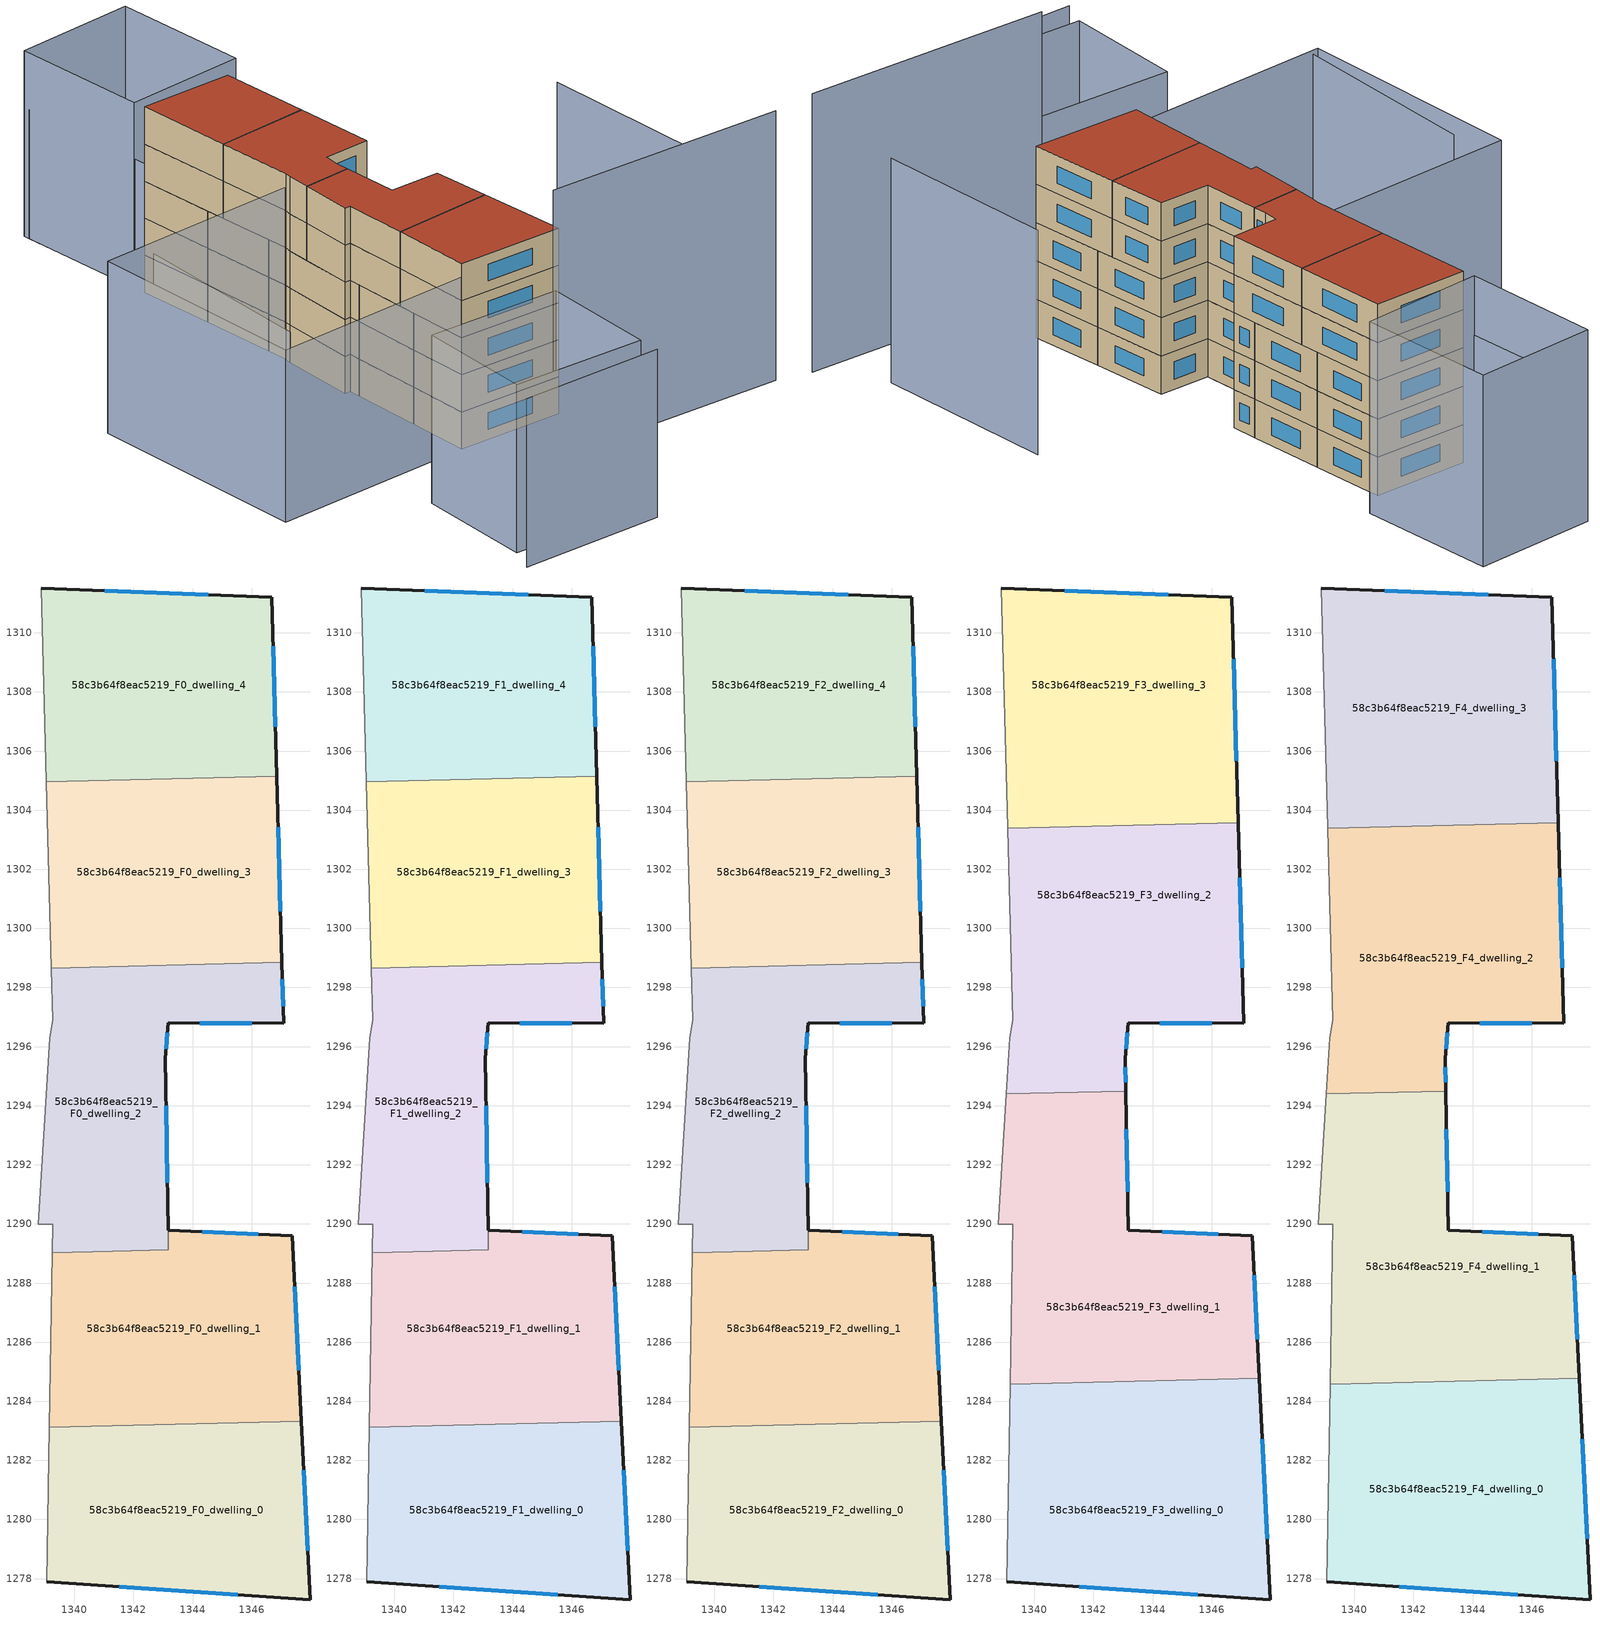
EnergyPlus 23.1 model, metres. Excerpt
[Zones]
58c3b64f8eac5219_F0_dwelling_0
 floor ground (EU_floor_Construction): 1347.68,1283.33 1347.97,1277.28 1339.07,1277.89 1339.16,1283.12 z0
 wall outside (EU_wall_Construction): 1339.07,1277.89 1347.97,1277.28 1347.68,1283.33 z0:3
 wall adiabatic (EU_wall_Construction): 1339.16,1283.12 1339.07,1277.89 z0:3
 wall to 58c3b64f8eac5219_F0_dwelling_1 (EU_wall_Construction): 1347.68,1283.33 1339.16,1283.12 z0:3
 window (EU_Window_Construction): 1347.89,1278.95 1347.76,1281.67 / 1341.52,1277.72 1345.52,1277.45 z0.83:2.17
58c3b64f8eac5219_F0_dwelling_1
 floor ground (EU_floor_Construction): 1347.38,1289.59 1347.68,1283.33 1339.16,1283.12 1339.26,1289.03 1343.19,1289.12 1343.18,1289.79 z0
 wall outside (EU_wall_Construction): 1347.68,1283.33 1347.38,1289.59 1343.18,1289.79 z0:3
 wall adiabatic (EU_wall_Construction): 1339.26,1289.03 1339.16,1283.12 z0:3
 wall to 58c3b64f8eac5219_F0_dwelling_2 (EU_wall_Construction): 1343.18,1289.79 1343.19,1289.12 1341.3,1289.08 1339.26,1289.03 z0:3
 window (EU_Window_Construction): 1346.22,1289.65 1344.33,1289.74 / 1347.6,1285.05 1347.46,1287.87 z0.83:2.17
58c3b64f8eac5219_F0_dwelling_2
 floor ground (EU_floor_Construction): 1347.02,1298.85 1347.08,1296.8 1343.18,1296.8 1343.08,1295.6 1343.19,1289.12 1339.26,1289.03 1339.27,1289.99 1338.77,1289.99 1339.17,1296.3 1339.27,1296.9 1339.23,1298.66 z0
 wall outside (EU_wall_Construction): 1343.18,1289.79 1343.08,1295.6 1343.18,1296.8 1347.08,1296.8 1347.02,1298.85 z0:3
 wall adiabatic (EU_wall_Construction): 1339.23,1298.66 1339.27,1296.9 1339.17,1296.3 1338.77,1289.99 1339.27,1289.99 1339.26,1289.03 z0:3
 wall to 58c3b64f8eac5219_F0_dwelling_3 (EU_wall_Construction): 1347.02,1298.85 1339.23,1298.66 z0:3
 window (EU_Window_Construction): 1347.06,1297.36 1347.04,1298.28 / 1344.25,1296.8 1346.01,1296.8 / 1343.1,1295.93 1343.15,1296.47 / 1343.15,1291.39 1343.1,1294 z0.83:2.17
58c3b64f8eac5219_F0_dwelling_3
 floor ground (EU_floor_Construction): 1346.85,1305.15 1347.02,1298.85 1339.23,1298.66 1339.06,1304.96 z0
 wall outside (EU_wall_Construction): 1347.02,1298.85 1346.85,1305.15 z0:3
 wall adiabatic (EU_wall_Construction): 1339.06,1304.96 1339.23,1298.66 z0:3
 wall to 58c3b64f8eac5219_F0_dwelling_4 (EU_wall_Construction): 1346.85,1305.15 1339.06,1304.96 z0:3
 window (EU_Window_Construction): 1346.98,1300.58 1346.9,1303.41 z0.83:2.17
58c3b64f8eac5219_F0_dwelling_4
 floor ground (EU_floor_Construction): 1346.68,1311.21 1346.85,1305.15 1339.06,1304.96 1338.88,1311.51 z0
 wall outside (EU_wall_Construction): 1346.85,1305.15 1346.68,1311.21 1338.88,1311.51 z0:3
 wall adiabatic (EU_wall_Construction): 1338.88,1311.51 1339.06,1304.96 z0:3
 window (EU_Window_Construction): 1344.54,1311.29 1341.03,1311.43 / 1346.8,1306.82 1346.73,1309.54 z0.83:2.17
58c3b64f8eac5219_F1_dwelling_0
 floor to 58c3b64f8eac5219_F0_dwelling_0 (EU_floor_Construction): 1347.68,1283.33 1347.97,1277.28 1339.07,1277.89 1339.16,1283.12 z3
 wall outside (EU_wall_Construction): 1339.07,1277.89 1347.97,1277.28 1347.68,1283.33 z3:6
 wall adiabatic (EU_wall_Construction): 1339.16,1283.12 1339.07,1277.89 z3:6
 wall to 58c3b64f8eac5219_F1_dwelling_1 (EU_wall_Construction): 1347.68,1283.33 1339.16,1283.12 z3:6
 window (EU_Window_Construction): 1347.89,1278.95 1347.76,1281.67 / 1341.52,1277.72 1345.52,1277.45 z3.83:5.17
58c3b64f8eac5219_F1_dwelling_1
 floor to 58c3b64f8eac5219_F0_dwelling_1 (EU_floor_Construction): 1347.38,1289.59 1347.68,1283.33 1339.16,1283.12 1339.26,1289.03 1343.19,1289.12 1343.18,1289.79 z3
 wall outside (EU_wall_Construction): 1347.68,1283.33 1347.38,1289.59 1343.18,1289.79 z3:6
 wall adiabatic (EU_wall_Construction): 1339.26,1289.03 1339.16,1283.12 z3:6
 wall to 58c3b64f8eac5219_F1_dwelling_2 (EU_wall_Construction): 1343.18,1289.79 1343.19,1289.12 1341.3,1289.08 1339.26,1289.03 z3:6
 window (EU_Window_Construction): 1346.22,1289.65 1344.33,1289.74 / 1347.6,1285.05 1347.46,1287.87 z3.83:5.17
58c3b64f8eac5219_F1_dwelling_2
 floor to 58c3b64f8eac5219_F0_dwelling_2 (EU_floor_Construction): 1347.02,1298.85 1347.08,1296.8 1343.18,1296.8 1343.08,1295.6 1343.19,1289.12 1339.26,1289.03 1339.27,1289.99 1338.77,1289.99 1339.17,1296.3 1339.27,1296.9 1339.23,1298.66 z3
 wall outside (EU_wall_Construction): 1343.18,1289.79 1343.08,1295.6 1343.18,1296.8 1347.08,1296.8 1347.02,1298.85 z3:6
 wall adiabatic (EU_wall_Construction): 1339.23,1298.66 1339.27,1296.9 1339.17,1296.3 1338.77,1289.99 1339.27,1289.99 1339.26,1289.03 z3:6
 wall to 58c3b64f8eac5219_F1_dwelling_3 (EU_wall_Construction): 1347.02,1298.85 1339.23,1298.66 z3:6
 window (EU_Window_Construction): 1347.06,1297.36 1347.04,1298.28 / 1344.25,1296.8 1346.01,1296.8 / 1343.1,1295.93 1343.15,1296.47 / 1343.15,1291.39 1343.1,1294 z3.83:5.17
58c3b64f8eac5219_F1_dwelling_3
 floor to 58c3b64f8eac5219_F0_dwelling_3 (EU_floor_Construction): 1346.85,1305.15 1347.02,1298.85 1339.23,1298.66 1339.06,1304.96 z3
 wall outside (EU_wall_Construction): 1347.02,1298.85 1346.85,1305.15 z3:6
 wall adiabatic (EU_wall_Construction): 1339.06,1304.96 1339.23,1298.66 z3:6
 wall to 58c3b64f8eac5219_F1_dwelling_4 (EU_wall_Construction): 1346.85,1305.15 1339.06,1304.96 z3:6
 window (EU_Window_Construction): 1346.98,1300.58 1346.9,1303.41 z3.83:5.17
58c3b64f8eac5219_F1_dwelling_4
 floor to 58c3b64f8eac5219_F0_dwelling_4 (EU_floor_Construction): 1346.68,1311.21 1346.85,1305.15 1339.06,1304.96 1338.88,1311.51 z3
 wall outside (EU_wall_Construction): 1346.85,1305.15 1346.68,1311.21 1338.88,1311.51 z3:6
 wall adiabatic (EU_wall_Construction): 1338.88,1311.51 1339.06,1304.96 z3:6
 window (EU_Window_Construction): 1344.54,1311.29 1341.03,1311.43 / 1346.8,1306.82 1346.73,1309.54 z3.83:5.17
58c3b64f8eac5219_F2_dwelling_0
 floor to 58c3b64f8eac5219_F1_dwelling_0 (EU_floor_Construction): 1347.68,1283.33 1347.97,1277.28 1339.07,1277.89 1339.16,1283.12 z6
 wall outside (EU_wall_Construction): 1339.07,1277.89 1347.97,1277.28 1347.68,1283.33 z6:9
 wall adiabatic (EU_wall_Construction): 1339.16,1283.12 1339.07,1277.89 z6:9
 wall to 58c3b64f8eac5219_F2_dwelling_1 (EU_wall_Construction): 1347.68,1283.33 1339.16,1283.12 z6:9
 window (EU_Window_Construction): 1347.89,1278.95 1347.76,1281.67 / 1341.52,1277.72 1345.52,1277.45 z6.83:8.17
58c3b64f8eac5219_F2_dwelling_1
 floor to 58c3b64f8eac5219_F1_dwelling_1 (EU_floor_Construction): 1347.38,1289.59 1347.68,1283.33 1339.16,1283.12 1339.26,1289.03 1343.19,1289.12 1343.18,1289.79 z6
 wall outside (EU_wall_Construction): 1347.68,1283.33 1347.38,1289.59 1343.18,1289.79 z6:9
 wall adiabatic (EU_wall_Construction): 1339.26,1289.03 1339.16,1283.12 z6:9
 wall to 58c3b64f8eac5219_F2_dwelling_2 (EU_wall_Construction): 1343.18,1289.79 1343.19,1289.12 1341.3,1289.08 1339.26,1289.03 z6:9
 window (EU_Window_Construction): 1346.22,1289.65 1344.33,1289.74 / 1347.6,1285.05 1347.46,1287.87 z6.83:8.17
58c3b64f8eac5219_F2_dwelling_2
 floor to 58c3b64f8eac5219_F1_dwelling_2 (EU_floor_Construction): 1347.02,1298.85 1347.08,1296.8 1343.18,1296.8 1343.08,1295.6 1343.19,1289.12 1339.26,1289.03 1339.27,1289.99 1338.77,1289.99 1339.17,1296.3 1339.27,1296.9 1339.23,1298.66 z6
 wall outside (EU_wall_Construction): 1343.18,1289.79 1343.08,1295.6 1343.18,1296.8 1347.08,1296.8 1347.02,1298.85 z6:9
 wall adiabatic (EU_wall_Construction): 1339.23,1298.66 1339.27,1296.9 1339.17,1296.3 1338.77,1289.99 1339.27,1289.99 1339.26,1289.03 z6:9
 wall to 58c3b64f8eac5219_F2_dwelling_3 (EU_wall_Construction): 1347.02,1298.85 1339.23,1298.66 z6:9
 window (EU_Window_Construction): 1347.06,1297.36 1347.04,1298.28 / 1344.25,1296.8 1346.01,1296.8 / 1343.1,1295.93 1343.15,1296.47 / 1343.15,1291.39 1343.1,1294 z6.83:8.17
58c3b64f8eac5219_F2_dwelling_3
 floor to 58c3b64f8eac5219_F1_dwelling_3 (EU_floor_Construction): 1346.85,1305.15 1347.02,1298.85 1339.23,1298.66 1339.06,1304.96 z6
 wall outside (EU_wall_Construction): 1347.02,1298.85 1346.85,1305.15 z6:9
 wall adiabatic (EU_wall_Construction): 1339.06,1304.96 1339.23,1298.66 z6:9
 wall to 58c3b64f8eac5219_F2_dwelling_4 (EU_wall_Construction): 1346.85,1305.15 1339.06,1304.96 z6:9
 window (EU_Window_Construction): 1346.98,1300.58 1346.9,1303.41 z6.83:8.17
58c3b64f8eac5219_F2_dwelling_4
 floor to 58c3b64f8eac5219_F1_dwelling_4 (EU_floor_Construction): 1346.68,1311.21 1346.85,1305.15 1339.06,1304.96 1338.88,1311.51 z6
 wall outside (EU_wall_Construction): 1346.85,1305.15 1346.68,1311.21 1338.88,1311.51 z6:9
 wall adiabatic (EU_wall_Construction): 1338.88,1311.51 1339.06,1304.96 z6:9
 window (EU_Window_Construction): 1344.54,1311.29 1341.03,1311.43 / 1346.8,1306.82 1346.73,1309.54 z6.83:8.17
58c3b64f8eac5219_F3_dwelling_0
 floor to 58c3b64f8eac5219_F2_dwelling_0 (EU_floor_Construction): 1347.68,1283.33 1347.97,1277.28 1339.07,1277.89 1339.16,1283.12 z9
 floor to 58c3b64f8eac5219_F2_dwelling_1 (EU_floor_Construction): 1347.61,1284.78 1347.68,1283.33 1339.16,1283.12 1339.18,1284.57 z9
 wall outside (EU_wall_Construction): 1339.07,1277.89 1347.97,1277.28 1347.61,1284.78 z9:12
 wall adiabatic (EU_wall_Construction): 1339.18,1284.57 1339.07,1277.89 z9:12
 wall to 58c3b64f8eac5219_F3_dwelling_1 (EU_wall_Construction): 1347.61,1284.78 1339.18,1284.57 z9:12
 window (EU_Window_Construction): 1347.87,1279.35 1347.71,1282.72 / 1341.52,1277.72 1345.52,1277.45 z9.83:11.17
58c3b64f8eac5219_F3_dwelling_1
 floor to 58c3b64f8eac5219_F2_dwelling_1 (EU_floor_Construction): 1347.38,1289.59 1347.61,1284.78 1339.18,1284.57 1339.26,1289.03 1343.19,1289.12 1343.18,1289.79 z9
 floor to 58c3b64f8eac5219_F2_dwelling_2 (EU_floor_Construction): 1343.1,1294.5 1343.19,1289.12 1339.26,1289.03 1339.27,1289.99 1338.77,1289.99 1339.05,1294.4 z9
 wall outside (EU_wall_Construction): 1347.61,1284.78 1347.38,1289.59 1343.18,1289.79 1343.1,1294.5 z9:12
 wall to 58c3b64f8eac5219_F3_dwelling_2 (EU_wall_Construction): 1343.1,1294.5 1339.05,1294.4 z9:12
 wall adiabatic (EU_wall_Construction): 1339.05,1294.4 1338.77,1289.99 1339.27,1289.99 1339.18,1284.57 z9:12
 window (EU_Window_Construction): 1343.15,1291.09 1343.12,1293.2 / 1346.22,1289.65 1344.33,1289.74 / 1347.55,1286.1 1347.44,1288.27 z9.83:11.17
58c3b64f8eac5219_F3_dwelling_2
 floor to 58c3b64f8eac5219_F2_dwelling_2 (EU_floor_Construction): 1347.02,1298.85 1347.08,1296.8 1343.18,1296.8 1343.08,1295.6 1343.1,1294.5 1339.05,1294.4 1339.17,1296.3 1339.27,1296.9 1339.23,1298.66 z9
 floor to 58c3b64f8eac5219_F2_dwelling_3 (EU_floor_Construction): 1346.89,1303.57 1347.02,1298.85 1339.23,1298.66 1339.1,1303.38 z9
 wall outside (EU_wall_Construction): 1343.1,1294.5 1343.08,1295.6 1343.18,1296.8 1347.08,1296.8 1346.89,1303.57 z9:12
 wall to 58c3b64f8eac5219_F3_dwelling_3 (EU_wall_Construction): 1346.89,1303.57 1339.1,1303.38 z9:12
 wall adiabatic (EU_wall_Construction): 1339.1,1303.38 1339.27,1296.9 1339.17,1296.3 1339.05,1294.4 z9:12
 window (EU_Window_Construction): 1347.03,1298.66 1346.94,1301.71 / 1344.25,1296.8 1346.01,1296.8 / 1343.1,1295.93 1343.15,1296.47 / 1343.09,1294.8 1343.08,1295.29 z9.83:11.17
58c3b64f8eac5219_F3_dwelling_3
 floor to 58c3b64f8eac5219_F2_dwelling_3 (EU_floor_Construction): 1346.85,1305.15 1346.89,1303.57 1339.1,1303.38 1339.06,1304.96 z9
 floor to 58c3b64f8eac5219_F2_dwelling_4 (EU_floor_Construction): 1346.68,1311.21 1346.85,1305.15 1339.06,1304.96 1338.88,1311.51 z9
 wall outside (EU_wall_Construction): 1346.89,1303.57 1346.68,1311.21 1338.88,1311.51 z9:12
 wall adiabatic (EU_wall_Construction): 1338.88,1311.51 1339.1,1303.38 z9:12
 window (EU_Window_Construction): 1344.54,1311.29 1341.03,1311.43 / 1346.84,1305.67 1346.74,1309.11 z9.83:11.17
58c3b64f8eac5219_F4_dwelling_0
 floor to 58c3b64f8eac5219_F3_dwelling_0 (EU_floor_Construction): 1347.61,1284.78 1347.97,1277.28 1339.07,1277.89 1339.18,1284.57 z12
 wall outside (EU_wall_Construction): 1339.07,1277.89 1347.97,1277.28 1347.61,1284.78 z12:15
 wall adiabatic (EU_wall_Construction): 1339.18,1284.57 1339.07,1277.89 z12:15
 wall to 58c3b64f8eac5219_F4_dwelling_1 (EU_wall_Construction): 1347.61,1284.78 1339.18,1284.57 z12:15
 window (EU_Window_Construction): 1347.87,1279.35 1347.71,1282.72 / 1341.52,1277.72 1345.52,1277.45 z12.83:14.17
 roof outside (EU_roof_Construction): 1347.97,1277.28 1347.61,1284.78 1339.18,1284.57 1339.07,1277.89 z15
58c3b64f8eac5219_F4_dwelling_1
 floor to 58c3b64f8eac5219_F3_dwelling_1 (EU_floor_Construction): 1343.1,1294.5 1343.18,1289.79 1347.38,1289.59 1347.61,1284.78 1339.18,1284.57 1339.27,1289.99 1338.77,1289.99 1339.05,1294.4 z12
 wall outside (EU_wall_Construction): 1347.61,1284.78 1347.38,1289.59 1343.18,1289.79 1343.1,1294.5 z12:15
 wall to 58c3b64f8eac5219_F4_dwelling_2 (EU_wall_Construction): 1343.1,1294.5 1339.05,1294.4 z12:15
 wall adiabatic (EU_wall_Construction): 1339.05,1294.4 1338.77,1289.99 1339.27,1289.99 1339.18,1284.57 z12:15
 window (EU_Window_Construction): 1343.15,1291.09 1343.12,1293.2 / 1346.22,1289.65 1344.33,1289.74 / 1347.55,1286.1 1347.44,1288.27 z12.83:14.17
 roof outside (EU_roof_Construction): 1347.61,1284.78 1347.38,1289.59 1343.18,1289.79 1343.1,1294.5 1339.05,1294.4 1338.77,1289.99 1339.27,1289.99 1339.18,1284.57 z15
58c3b64f8eac5219_F4_dwelling_2
 floor to 58c3b64f8eac5219_F3_dwelling_2 (EU_floor_Construction): 1346.89,1303.57 1347.08,1296.8 1343.18,1296.8 1343.08,1295.6 1343.1,1294.5 1339.05,1294.4 1339.17,1296.3 1339.27,1296.9 1339.1,1303.38 z12
 wall outside (EU_wall_Construction): 1343.1,1294.5 1343.08,1295.6 1343.18,1296.8 1347.08,1296.8 1346.89,1303.57 z12:15
 wall to 58c3b64f8eac5219_F4_dwelling_3 (EU_wall_Construction): 1346.89,1303.57 1339.1,1303.38 z12:15
 wall adiabatic (EU_wall_Construction): 1339.1,1303.38 1339.27,1296.9 1339.17,1296.3 1339.05,1294.4 z12:15
 window (EU_Window_Construction): 1347.03,1298.66 1346.94,1301.71 / 1344.25,1296.8 1346.01,1296.8 / 1343.1,1295.93 1343.15,1296.47 / 1343.09,1294.8 1343.08,1295.29 z12.83:14.17
 roof outside (EU_roof_Construction): 1347.08,1296.8 1346.89,1303.57 1339.1,1303.38 1339.27,1296.9 1339.17,1296.3 1339.05,1294.4 1343.1,1294.5 1343.08,1295.6 1343.18,1296.8 z15
58c3b64f8eac5219_F4_dwelling_3
 floor to 58c3b64f8eac5219_F3_dwelling_3 (EU_floor_Construction): 1346.68,1311.21 1346.89,1303.57 1339.1,1303.38 1338.88,1311.51 z12
 wall outside (EU_wall_Construction): 1346.89,1303.57 1346.68,1311.21 1338.88,1311.51 z12:15
 wall adiabatic (EU_wall_Construction): 1338.88,1311.51 1339.1,1303.38 z12:15
 window (EU_Window_Construction): 1344.54,1311.29 1341.03,1311.43 / 1346.84,1305.67 1346.74,1309.11 z12.83:14.17
 roof outside (EU_roof_Construction): 1346.89,1303.57 1346.68,1311.21 1338.88,1311.51 1339.1,1303.38 z15
shading: 1329.98,1261.01 1342.19,1260.46 / 1331.72,1273.02 1343.02,1272.16 / 1343.02,1272.16 1342.27,1262.27 / 1342.27,1262.27 1330.97,1263.13 / 1330.97,1263.13 1331.72,1273.02 z0:13.6; 1339.27,1296.9 1339.27,1277.89 / 1339.27,1277.89 1321.96,1277.89 / 1321.96,1277.89 1321.96,1296.9 / 1321.96,1296.9 1339.27,1296.9 z0:13.9; 1324.52,1294.79 1323.46,1279.09 z0:14.4; 1342.77,1272.18 1363.08,1270.68 z0:21.8; 1360.09,1275.61 1359.99,1290.63 z0:17.6; 1338.78,1312.52 1338.47,1323.94 / 1338.47,1323.94 1348.59,1324.22 / 1348.59,1324.22 1348.9,1312.8 / 1348.9,1312.8 1338.78,1312.52 z0:15; 1338.48,1323.42 1339.36,1296.9 z0:10.4
[Building]
EU S2 Campaign: North Axis=0; Terrain=City; Solar Distribution=FullExterior
[Site:Location]
Lyon-Bron: Latitude=45.75; Longitude=5; Time Zone=1; Elevation=198
[SizingPeriod:WeatherFileDays]
AnnualSizingPeriod: Begin Month=1; Begin Day of Month=1; End Month=12; End Day of Month=31; Day of Week for Start Day=Monday; Use Weather File Daylight Saving Period=No; Use Weather File Rain and Snow Indicators=No
[MATERIAL]
EU_InternalMass_Material: Roughness=MediumRough; Thickness=0.1; Conductivity=1; Density=1800; Specific Heat=900; Thermal Absorptance=0.9; Solar Absorptance=0.7; Visible Absorptance=0.7
[MATERIAL:NOMASS] Roughness=MediumRough; Thermal Absorptance=0.9; Solar Absorptance=0.7; Visible Absorptance=0.7
Name | Thermal Resistance
EU_wall_NoMass | 0.87146
EU_roof_NoMass | 0.842276
EU_floor_NoMass | 0.496999
[WINDOWMATERIAL:SIMPLEGLAZINGSYSTEM]
EU_Window_SimpleGlazing: UFactor=2.2525; Solar Heat Gain Coefficient=0.76; Visible Transmittance=0.76
[CONSTRUCTION]
EU_wall_Construction: EU_wall_NoMass
EU_roof_Construction: EU_roof_NoMass
EU_floor_Construction: EU_floor_NoMass
EU_Window_Construction: EU_Window_SimpleGlazing
EU_InternalMass_Construction: EU_InternalMass_Material
[ZONE] Type=1; Multiplier=1; Ceiling Height=autocalculate; Floor Area=autocalculate; Part of Total Floor Area=Yes
Name | Volume
58c3b64f8eac5219_F0_dwelling_0; 58c3b64f8eac5219_F1_dwelling_0; 58c3b64f8eac5219_F2_dwelling_0 | 147.471
58c3b64f8eac5219_F3_dwelling_0; 58c3b64f8eac5219_F4_dwelling_0; 58c3b64f8eac5219_F3_dwelling_3; 58c3b64f8eac5219_F4_dwelling_3 | 184.345
58c3b64f8eac5219_F0_dwelling_1; 58c3b64f8eac5219_F1_dwelling_1; 58c3b64f8eac5219_F2_dwelling_1 | 154.041
58c3b64f8eac5219_F3_dwelling_1; 58c3b64f8eac5219_F4_dwelling_1 | 184.351
58c3b64f8eac5219_F0_dwelling_2; 58c3b64f8eac5219_F1_dwelling_2; 58c3b64f8eac5219_F2_dwelling_2 | 140.933
58c3b64f8eac5219_F3_dwelling_2; 58c3b64f8eac5219_F4_dwelling_2 | 184.37
58c3b64f8eac5219_F0_dwelling_3; 58c3b64f8eac5219_F1_dwelling_3; 58c3b64f8eac5219_F2_dwelling_3 | 147.47
58c3b64f8eac5219_F0_dwelling_4; 58c3b64f8eac5219_F1_dwelling_4; 58c3b64f8eac5219_F2_dwelling_4 | 147.478
[INTERNALMASS] Construction=EU_InternalMass_Construction
Name | Zone or ZoneList | Surface Area
58c3b64f8eac5219_F0_dwelling_0_EU_InternalMass | 58c3b64f8eac5219_F0_dwelling_0 | 49.157
58c3b64f8eac5219_F0_dwelling_1_EU_InternalMass | 58c3b64f8eac5219_F0_dwelling_1 | 51.3467
58c3b64f8eac5219_F0_dwelling_2_EU_InternalMass | 58c3b64f8eac5219_F0_dwelling_2 | 46.9772
58c3b64f8eac5219_F0_dwelling_3_EU_InternalMass | 58c3b64f8eac5219_F0_dwelling_3 | 49.1569
58c3b64f8eac5219_F0_dwelling_4_EU_InternalMass | 58c3b64f8eac5219_F0_dwelling_4 | 49.1592
58c3b64f8eac5219_F1_dwelling_0_EU_InternalMass | 58c3b64f8eac5219_F1_dwelling_0 | 49.157
58c3b64f8eac5219_F1_dwelling_1_EU_InternalMass | 58c3b64f8eac5219_F1_dwelling_1 | 51.3467
58c3b64f8eac5219_F1_dwelling_2_EU_InternalMass | 58c3b64f8eac5219_F1_dwelling_2 | 46.9772
58c3b64f8eac5219_F1_dwelling_3_EU_InternalMass | 58c3b64f8eac5219_F1_dwelling_3 | 49.1569
58c3b64f8eac5219_F1_dwelling_4_EU_InternalMass | 58c3b64f8eac5219_F1_dwelling_4 | 49.1592
58c3b64f8eac5219_F2_dwelling_0_EU_InternalMass | 58c3b64f8eac5219_F2_dwelling_0 | 49.157
58c3b64f8eac5219_F2_dwelling_1_EU_InternalMass | 58c3b64f8eac5219_F2_dwelling_1 | 51.3467
58c3b64f8eac5219_F2_dwelling_2_EU_InternalMass | 58c3b64f8eac5219_F2_dwelling_2 | 46.9772
58c3b64f8eac5219_F2_dwelling_3_EU_InternalMass | 58c3b64f8eac5219_F2_dwelling_3 | 49.1569
58c3b64f8eac5219_F2_dwelling_4_EU_InternalMass | 58c3b64f8eac5219_F2_dwelling_4 | 49.1592
58c3b64f8eac5219_F3_dwelling_0_EU_InternalMass | 58c3b64f8eac5219_F3_dwelling_0 | 61.4484
58c3b64f8eac5219_F3_dwelling_1_EU_InternalMass | 58c3b64f8eac5219_F3_dwelling_1 | 61.4481
58c3b64f8eac5219_F3_dwelling_2_EU_InternalMass | 58c3b64f8eac5219_F3_dwelling_2 | 61.4566
58c3b64f8eac5219_F3_dwelling_3_EU_InternalMass | 58c3b64f8eac5219_F3_dwelling_3 | 61.4482
58c3b64f8eac5219_F4_dwelling_0_EU_InternalMass | 58c3b64f8eac5219_F4_dwelling_0 | 61.4484
58c3b64f8eac5219_F4_dwelling_1_EU_InternalMass | 58c3b64f8eac5219_F4_dwelling_1 | 61.4481
58c3b64f8eac5219_F4_dwelling_2_EU_InternalMass | 58c3b64f8eac5219_F4_dwelling_2 | 61.4566
58c3b64f8eac5219_F4_dwelling_3_EU_InternalMass | 58c3b64f8eac5219_F4_dwelling_3 | 61.4482
[OTHEREQUIPMENT] Fuel Type=Electricity; Design Level Calculation Method=Watts/Area; Power per Zone Floor Area=1; Fraction Latent=0; Fraction Radiant=0; Fraction Lost=0; Carbon Dioxide Generation Rate=0; EndUse Subcategory=EU_Step8_InternalGains
Name | Zone or ZoneList or Space or SpaceList | Schedule
EU_Step8_InternalGain_58c3b64f8eac5219_F0_dwelling_0_f000 | 58c3b64f8eac5219_F0_dwelling_0 | EU_Step8_GainSchedule_58c3b64f8eac5219_F0_dwelling_0_f000
EU_Step8_InternalGain_58c3b64f8eac5219_F0_dwelling_1_f000 | 58c3b64f8eac5219_F0_dwelling_1 | EU_Step8_GainSchedule_58c3b64f8eac5219_F0_dwelling_1_f000
EU_Step8_InternalGain_58c3b64f8eac5219_F0_dwelling_2_f000 | 58c3b64f8eac5219_F0_dwelling_2 | EU_Step8_GainSchedule_58c3b64f8eac5219_F0_dwelling_2_f000
EU_Step8_InternalGain_58c3b64f8eac5219_F0_dwelling_3_f000 | 58c3b64f8eac5219_F0_dwelling_3 | EU_Step8_GainSchedule_58c3b64f8eac5219_F0_dwelling_3_f000
EU_Step8_InternalGain_58c3b64f8eac5219_F0_dwelling_4_f000 | 58c3b64f8eac5219_F0_dwelling_4 | EU_Step8_GainSchedule_58c3b64f8eac5219_F0_dwelling_4_f000
EU_Step8_InternalGain_58c3b64f8eac5219_F1_dwelling_0_f000 | 58c3b64f8eac5219_F1_dwelling_0 | EU_Step8_GainSchedule_58c3b64f8eac5219_F1_dwelling_0_f000
EU_Step8_InternalGain_58c3b64f8eac5219_F1_dwelling_1_f000 | 58c3b64f8eac5219_F1_dwelling_1 | EU_Step8_GainSchedule_58c3b64f8eac5219_F1_dwelling_1_f000
EU_Step8_InternalGain_58c3b64f8eac5219_F1_dwelling_2_f000 | 58c3b64f8eac5219_F1_dwelling_2 | EU_Step8_GainSchedule_58c3b64f8eac5219_F1_dwelling_2_f000
EU_Step8_InternalGain_58c3b64f8eac5219_F1_dwelling_3_f000 | 58c3b64f8eac5219_F1_dwelling_3 | EU_Step8_GainSchedule_58c3b64f8eac5219_F1_dwelling_3_f000
EU_Step8_InternalGain_58c3b64f8eac5219_F1_dwelling_4_f000 | 58c3b64f8eac5219_F1_dwelling_4 | EU_Step8_GainSchedule_58c3b64f8eac5219_F1_dwelling_4_f000
EU_Step8_InternalGain_58c3b64f8eac5219_F2_dwelling_0_f000 | 58c3b64f8eac5219_F2_dwelling_0 | EU_Step8_GainSchedule_58c3b64f8eac5219_F2_dwelling_0_f000
EU_Step8_InternalGain_58c3b64f8eac5219_F2_dwelling_1_f000 | 58c3b64f8eac5219_F2_dwelling_1 | EU_Step8_GainSchedule_58c3b64f8eac5219_F2_dwelling_1_f000
EU_Step8_InternalGain_58c3b64f8eac5219_F2_dwelling_2_f000 | 58c3b64f8eac5219_F2_dwelling_2 | EU_Step8_GainSchedule_58c3b64f8eac5219_F2_dwelling_2_f000
EU_Step8_InternalGain_58c3b64f8eac5219_F2_dwelling_3_f000 | 58c3b64f8eac5219_F2_dwelling_3 | EU_Step8_GainSchedule_58c3b64f8eac5219_F2_dwelling_3_f000
EU_Step8_InternalGain_58c3b64f8eac5219_F2_dwelling_4_f000 | 58c3b64f8eac5219_F2_dwelling_4 | EU_Step8_GainSchedule_58c3b64f8eac5219_F2_dwelling_4_f000
EU_Step8_InternalGain_58c3b64f8eac5219_F3_dwelling_0_f000 | 58c3b64f8eac5219_F3_dwelling_0 | EU_Step8_GainSchedule_58c3b64f8eac5219_F3_dwelling_0_f000
EU_Step8_InternalGain_58c3b64f8eac5219_F3_dwelling_1_f000 | 58c3b64f8eac5219_F3_dwelling_1 | EU_Step8_GainSchedule_58c3b64f8eac5219_F3_dwelling_1_f000
EU_Step8_InternalGain_58c3b64f8eac5219_F3_dwelling_2_f000 | 58c3b64f8eac5219_F3_dwelling_2 | EU_Step8_GainSchedule_58c3b64f8eac5219_F3_dwelling_2_f000
EU_Step8_InternalGain_58c3b64f8eac5219_F3_dwelling_3_f000 | 58c3b64f8eac5219_F3_dwelling_3 | EU_Step8_GainSchedule_58c3b64f8eac5219_F3_dwelling_3_f000
EU_Step8_InternalGain_58c3b64f8eac5219_F4_dwelling_0_f000 | 58c3b64f8eac5219_F4_dwelling_0 | EU_Step8_GainSchedule_58c3b64f8eac5219_F4_dwelling_0_f000
EU_Step8_InternalGain_58c3b64f8eac5219_F4_dwelling_1_f000 | 58c3b64f8eac5219_F4_dwelling_1 | EU_Step8_GainSchedule_58c3b64f8eac5219_F4_dwelling_1_f000
EU_Step8_InternalGain_58c3b64f8eac5219_F4_dwelling_2_f000 | 58c3b64f8eac5219_F4_dwelling_2 | EU_Step8_GainSchedule_58c3b64f8eac5219_F4_dwelling_2_f000
EU_Step8_InternalGain_58c3b64f8eac5219_F4_dwelling_3_f000 | 58c3b64f8eac5219_F4_dwelling_3 | EU_Step8_GainSchedule_58c3b64f8eac5219_F4_dwelling_3_f000
[ZONEVENTILATION:DESIGNFLOWRATE] Schedule=EU_AlwaysOn; Design Flow Rate Calculation Method=AirChanges/Hour; Air Changes per Hour=0.425; Ventilation Type=Natural; Fan Pressure Rise=0; Fan Total Efficiency=1; Constant Term Coefficient=1; Temperature Term Coefficient=0; Velocity Term Coefficient=0; Velocity Squared Term Coefficient=0; Minimum Indoor Temperature=-100; Maximum Indoor Temperature=100; Delta Temperature=-100; Minimum Outdoor Temperature=-100; Maximum Outdoor Temperature=100; Maximum Wind Speed=40
Name | Zone or ZoneList or Space or SpaceList
EU_ConstantAir_58c3b64f8eac5219_F0_dwelling_0 | 58c3b64f8eac5219_F0_dwelling_0
EU_ConstantAir_58c3b64f8eac5219_F0_dwelling_1 | 58c3b64f8eac5219_F0_dwelling_1
EU_ConstantAir_58c3b64f8eac5219_F0_dwelling_2 | 58c3b64f8eac5219_F0_dwelling_2
EU_ConstantAir_58c3b64f8eac5219_F0_dwelling_3 | 58c3b64f8eac5219_F0_dwelling_3
EU_ConstantAir_58c3b64f8eac5219_F0_dwelling_4 | 58c3b64f8eac5219_F0_dwelling_4
EU_ConstantAir_58c3b64f8eac5219_F1_dwelling_0 | 58c3b64f8eac5219_F1_dwelling_0
EU_ConstantAir_58c3b64f8eac5219_F1_dwelling_1 | 58c3b64f8eac5219_F1_dwelling_1
EU_ConstantAir_58c3b64f8eac5219_F1_dwelling_2 | 58c3b64f8eac5219_F1_dwelling_2
EU_ConstantAir_58c3b64f8eac5219_F1_dwelling_3 | 58c3b64f8eac5219_F1_dwelling_3
EU_ConstantAir_58c3b64f8eac5219_F1_dwelling_4 | 58c3b64f8eac5219_F1_dwelling_4
EU_ConstantAir_58c3b64f8eac5219_F2_dwelling_0 | 58c3b64f8eac5219_F2_dwelling_0
EU_ConstantAir_58c3b64f8eac5219_F2_dwelling_1 | 58c3b64f8eac5219_F2_dwelling_1
EU_ConstantAir_58c3b64f8eac5219_F2_dwelling_2 | 58c3b64f8eac5219_F2_dwelling_2
EU_ConstantAir_58c3b64f8eac5219_F2_dwelling_3 | 58c3b64f8eac5219_F2_dwelling_3
EU_ConstantAir_58c3b64f8eac5219_F2_dwelling_4 | 58c3b64f8eac5219_F2_dwelling_4
EU_ConstantAir_58c3b64f8eac5219_F3_dwelling_0 | 58c3b64f8eac5219_F3_dwelling_0
EU_ConstantAir_58c3b64f8eac5219_F3_dwelling_1 | 58c3b64f8eac5219_F3_dwelling_1
EU_ConstantAir_58c3b64f8eac5219_F3_dwelling_2 | 58c3b64f8eac5219_F3_dwelling_2
EU_ConstantAir_58c3b64f8eac5219_F3_dwelling_3 | 58c3b64f8eac5219_F3_dwelling_3
EU_ConstantAir_58c3b64f8eac5219_F4_dwelling_0 | 58c3b64f8eac5219_F4_dwelling_0
EU_ConstantAir_58c3b64f8eac5219_F4_dwelling_1 | 58c3b64f8eac5219_F4_dwelling_1
EU_ConstantAir_58c3b64f8eac5219_F4_dwelling_2 | 58c3b64f8eac5219_F4_dwelling_2
EU_ConstantAir_58c3b64f8eac5219_F4_dwelling_3 | 58c3b64f8eac5219_F4_dwelling_3
[HVACTEMPLATE:THERMOSTAT] Constant Heating Setpoint=20; Constant Cooling Setpoint=50
EU_HeatOnly_58c3b64f8eac5219_F0_dwelling_0; EU_HeatOnly_58c3b64f8eac5219_F0_dwelling_1; EU_HeatOnly_58c3b64f8eac5219_F0_dwelling_2; EU_HeatOnly_58c3b64f8eac5219_F0_dwelling_3; EU_HeatOnly_58c3b64f8eac5219_F0_dwelling_4; EU_HeatOnly_58c3b64f8eac5219_F1_dwelling_0; EU_HeatOnly_58c3b64f8eac5219_F1_dwelling_1; EU_HeatOnly_58c3b64f8eac5219_F1_dwelling_2; EU_HeatOnly_58c3b64f8eac5219_F1_dwelling_3; EU_HeatOnly_58c3b64f8eac5219_F1_dwelling_4; EU_HeatOnly_58c3b64f8eac5219_F2_dwelling_0; EU_HeatOnly_58c3b64f8eac5219_F2_dwelling_1; EU_HeatOnly_58c3b64f8eac5219_F2_dwelling_2; EU_HeatOnly_58c3b64f8eac5219_F2_dwelling_3; EU_HeatOnly_58c3b64f8eac5219_F2_dwelling_4; EU_HeatOnly_58c3b64f8eac5219_F3_dwelling_0; EU_HeatOnly_58c3b64f8eac5219_F3_dwelling_1; EU_HeatOnly_58c3b64f8eac5219_F3_dwelling_2; EU_HeatOnly_58c3b64f8eac5219_F3_dwelling_3; EU_HeatOnly_58c3b64f8eac5219_F4_dwelling_0; EU_HeatOnly_58c3b64f8eac5219_F4_dwelling_1; EU_HeatOnly_58c3b64f8eac5219_F4_dwelling_2; EU_HeatOnly_58c3b64f8eac5219_F4_dwelling_3
[HVACTEMPLATE:ZONE:IDEALLOADSAIRSYSTEM] System Availability Schedule=EU_AlwaysOn; Maximum Heating Supply Air Temperature=50; Minimum Cooling Supply Air Temperature=13; Maximum Heating Supply Air Humidity Ratio=0.0156; Minimum Cooling Supply Air Humidity Ratio=0.0077; Heating Limit=NoLimit; Cooling Limit=NoLimit; Heating Availability Schedule=EU_AlwaysOn; Cooling Availability Schedule=EU_CoolingOff; Dehumidification Control Type=ConstantSensibleHeatRatio; Cooling Sensible Heat Ratio=0.7; Dehumidification Setpoint=60; Humidification Control Type=None; Humidification Setpoint=30; Outdoor Air Method=None; Outdoor Air Flow Rate per Person=0.00944; Outdoor Air Flow Rate per Zone Floor Area=0; Outdoor Air Flow Rate per Zone=0; Demand Controlled Ventilation Type=None; Outdoor Air Economizer Type=NoEconomizer; Heat Recovery Type=None; Sensible Heat Recovery Effectiveness=0.7; Latent Heat Recovery Effectiveness=0.65
Name | Template Thermostat
58c3b64f8eac5219_F0_dwelling_0 | EU_HeatOnly_58c3b64f8eac5219_F0_dwelling_0
58c3b64f8eac5219_F0_dwelling_1 | EU_HeatOnly_58c3b64f8eac5219_F0_dwelling_1
58c3b64f8eac5219_F0_dwelling_2 | EU_HeatOnly_58c3b64f8eac5219_F0_dwelling_2
58c3b64f8eac5219_F0_dwelling_3 | EU_HeatOnly_58c3b64f8eac5219_F0_dwelling_3
58c3b64f8eac5219_F0_dwelling_4 | EU_HeatOnly_58c3b64f8eac5219_F0_dwelling_4
58c3b64f8eac5219_F1_dwelling_0 | EU_HeatOnly_58c3b64f8eac5219_F1_dwelling_0
58c3b64f8eac5219_F1_dwelling_1 | EU_HeatOnly_58c3b64f8eac5219_F1_dwelling_1
58c3b64f8eac5219_F1_dwelling_2 | EU_HeatOnly_58c3b64f8eac5219_F1_dwelling_2
58c3b64f8eac5219_F1_dwelling_3 | EU_HeatOnly_58c3b64f8eac5219_F1_dwelling_3
58c3b64f8eac5219_F1_dwelling_4 | EU_HeatOnly_58c3b64f8eac5219_F1_dwelling_4
58c3b64f8eac5219_F2_dwelling_0 | EU_HeatOnly_58c3b64f8eac5219_F2_dwelling_0
58c3b64f8eac5219_F2_dwelling_1 | EU_HeatOnly_58c3b64f8eac5219_F2_dwelling_1
58c3b64f8eac5219_F2_dwelling_2 | EU_HeatOnly_58c3b64f8eac5219_F2_dwelling_2
58c3b64f8eac5219_F2_dwelling_3 | EU_HeatOnly_58c3b64f8eac5219_F2_dwelling_3
58c3b64f8eac5219_F2_dwelling_4 | EU_HeatOnly_58c3b64f8eac5219_F2_dwelling_4
58c3b64f8eac5219_F3_dwelling_0 | EU_HeatOnly_58c3b64f8eac5219_F3_dwelling_0
58c3b64f8eac5219_F3_dwelling_1 | EU_HeatOnly_58c3b64f8eac5219_F3_dwelling_1
58c3b64f8eac5219_F3_dwelling_2 | EU_HeatOnly_58c3b64f8eac5219_F3_dwelling_2
58c3b64f8eac5219_F3_dwelling_3 | EU_HeatOnly_58c3b64f8eac5219_F3_dwelling_3
58c3b64f8eac5219_F4_dwelling_0 | EU_HeatOnly_58c3b64f8eac5219_F4_dwelling_0
58c3b64f8eac5219_F4_dwelling_1 | EU_HeatOnly_58c3b64f8eac5219_F4_dwelling_1
58c3b64f8eac5219_F4_dwelling_2 | EU_HeatOnly_58c3b64f8eac5219_F4_dwelling_2
58c3b64f8eac5219_F4_dwelling_3 | EU_HeatOnly_58c3b64f8eac5219_F4_dwelling_3
[SIZING:ZONE] Zone Cooling Design Supply Air Temperature Input Method=SupplyAirTemperature; Zone Cooling Design Supply Air Temperature=13; Zone Heating Design Supply Air Temperature Input Method=SupplyAirTemperature; Zone Heating Design Supply Air Temperature=50; Zone Cooling Design Supply Air Humidity Ratio=0.008; Zone Heating Design Supply Air Humidity Ratio=0.008; Cooling Design Air Flow Method=DesignDay; Cooling Design Air Flow Rate=0; Cooling Minimum Air Flow per Zone Floor Area=0.000762; Cooling Minimum Air Flow=0; Cooling Minimum Air Flow Fraction=0.2; Heating Design Air Flow Method=DesignDay; Heating Design Air Flow Rate=0; Heating Maximum Air Flow per Zone Floor Area=0.002032; Heating Maximum Air Flow=0.141576; Heating Maximum Air Flow Fraction=0.3; Account for Dedicated Outdoor Air System=No; Dedicated Outdoor Air System Control Strategy=NeutralSupplyAir; Dedicated Outdoor Air Low Setpoint Temperature for Design=autosize; Dedicated Outdoor Air High Setpoint Temperature for Design=autosize; Zone Load Sizing Method=Sensible Load Only No Latent Load; Zone Latent Cooling Design Supply Air Humidity Ratio Input Method=HumidityRatioDifference; Zone Cooling Design Supply Air Humidity Ratio Difference=0.005; Zone Latent Heating Design Supply Air Humidity Ratio Input Method=HumidityRatioDifference; Zone Humidification Design Supply Air Humidity Ratio Difference=0.005
58c3b64f8eac5219_F0_dwelling_0; 58c3b64f8eac5219_F0_dwelling_1; 58c3b64f8eac5219_F0_dwelling_2; 58c3b64f8eac5219_F0_dwelling_3; 58c3b64f8eac5219_F0_dwelling_4; 58c3b64f8eac5219_F1_dwelling_0; 58c3b64f8eac5219_F1_dwelling_1; 58c3b64f8eac5219_F1_dwelling_2; 58c3b64f8eac5219_F1_dwelling_3; 58c3b64f8eac5219_F1_dwelling_4; 58c3b64f8eac5219_F2_dwelling_0; 58c3b64f8eac5219_F2_dwelling_1; 58c3b64f8eac5219_F2_dwelling_2; 58c3b64f8eac5219_F2_dwelling_3; 58c3b64f8eac5219_F2_dwelling_4; 58c3b64f8eac5219_F3_dwelling_0; 58c3b64f8eac5219_F3_dwelling_1; 58c3b64f8eac5219_F3_dwelling_2; 58c3b64f8eac5219_F3_dwelling_3; 58c3b64f8eac5219_F4_dwelling_0; 58c3b64f8eac5219_F4_dwelling_1; 58c3b64f8eac5219_F4_dwelling_2; 58c3b64f8eac5219_F4_dwelling_3
[SCHEDULE:CONSTANT]
Name | Hourly Value
EU_AlwaysOn | 1
EU_CoolingOff | 0
[SCHEDULE:FILE] Column Number=1; Rows to Skip at Top=0; Number of Hours of Data=8760; Column Separator=Comma; Interpolate to Timestep=No; Minutes per Item=60; Adjust Schedule for Daylight Savings=Yes
Name | File
EU_Step8_GainSchedule_58c3b64f8eac5219_F0_dwelling_0_f000 | ../../schedules/58c3b64f8eac5219/58c3b64f8eac5219_F0_dwelling_0_f000_gain.csv
EU_Step8_GainSchedule_58c3b64f8eac5219_F0_dwelling_1_f000 | ../../schedules/58c3b64f8eac5219/58c3b64f8eac5219_F0_dwelling_1_f000_gain.csv
EU_Step8_GainSchedule_58c3b64f8eac5219_F0_dwelling_2_f000 | ../../schedules/58c3b64f8eac5219/58c3b64f8eac5219_F0_dwelling_2_f000_gain.csv
EU_Step8_GainSchedule_58c3b64f8eac5219_F0_dwelling_3_f000 | ../../schedules/58c3b64f8eac5219/58c3b64f8eac5219_F0_dwelling_3_f000_gain.csv
EU_Step8_GainSchedule_58c3b64f8eac5219_F0_dwelling_4_f000 | ../../schedules/58c3b64f8eac5219/58c3b64f8eac5219_F0_dwelling_4_f000_gain.csv
EU_Step8_GainSchedule_58c3b64f8eac5219_F1_dwelling_0_f000 | ../../schedules/58c3b64f8eac5219/58c3b64f8eac5219_F1_dwelling_0_f000_gain.csv
EU_Step8_GainSchedule_58c3b64f8eac5219_F1_dwelling_1_f000 | ../../schedules/58c3b64f8eac5219/58c3b64f8eac5219_F1_dwelling_1_f000_gain.csv
EU_Step8_GainSchedule_58c3b64f8eac5219_F1_dwelling_2_f000 | ../../schedules/58c3b64f8eac5219/58c3b64f8eac5219_F1_dwelling_2_f000_gain.csv
EU_Step8_GainSchedule_58c3b64f8eac5219_F1_dwelling_3_f000 | ../../schedules/58c3b64f8eac5219/58c3b64f8eac5219_F1_dwelling_3_f000_gain.csv
EU_Step8_GainSchedule_58c3b64f8eac5219_F1_dwelling_4_f000 | ../../schedules/58c3b64f8eac5219/58c3b64f8eac5219_F1_dwelling_4_f000_gain.csv
EU_Step8_GainSchedule_58c3b64f8eac5219_F2_dwelling_0_f000 | ../../schedules/58c3b64f8eac5219/58c3b64f8eac5219_F2_dwelling_0_f000_gain.csv
EU_Step8_GainSchedule_58c3b64f8eac5219_F2_dwelling_1_f000 | ../../schedules/58c3b64f8eac5219/58c3b64f8eac5219_F2_dwelling_1_f000_gain.csv
EU_Step8_GainSchedule_58c3b64f8eac5219_F2_dwelling_2_f000 | ../../schedules/58c3b64f8eac5219/58c3b64f8eac5219_F2_dwelling_2_f000_gain.csv
EU_Step8_GainSchedule_58c3b64f8eac5219_F2_dwelling_3_f000 | ../../schedules/58c3b64f8eac5219/58c3b64f8eac5219_F2_dwelling_3_f000_gain.csv
EU_Step8_GainSchedule_58c3b64f8eac5219_F2_dwelling_4_f000 | ../../schedules/58c3b64f8eac5219/58c3b64f8eac5219_F2_dwelling_4_f000_gain.csv
EU_Step8_GainSchedule_58c3b64f8eac5219_F3_dwelling_0_f000 | ../../schedules/58c3b64f8eac5219/58c3b64f8eac5219_F3_dwelling_0_f000_gain.csv
EU_Step8_GainSchedule_58c3b64f8eac5219_F3_dwelling_1_f000 | ../../schedules/58c3b64f8eac5219/58c3b64f8eac5219_F3_dwelling_1_f000_gain.csv
EU_Step8_GainSchedule_58c3b64f8eac5219_F3_dwelling_2_f000 | ../../schedules/58c3b64f8eac5219/58c3b64f8eac5219_F3_dwelling_2_f000_gain.csv
EU_Step8_GainSchedule_58c3b64f8eac5219_F3_dwelling_3_f000 | ../../schedules/58c3b64f8eac5219/58c3b64f8eac5219_F3_dwelling_3_f000_gain.csv
EU_Step8_GainSchedule_58c3b64f8eac5219_F4_dwelling_0_f000 | ../../schedules/58c3b64f8eac5219/58c3b64f8eac5219_F4_dwelling_0_f000_gain.csv
EU_Step8_GainSchedule_58c3b64f8eac5219_F4_dwelling_1_f000 | ../../schedules/58c3b64f8eac5219/58c3b64f8eac5219_F4_dwelling_1_f000_gain.csv
EU_Step8_GainSchedule_58c3b64f8eac5219_F4_dwelling_2_f000 | ../../schedules/58c3b64f8eac5219/58c3b64f8eac5219_F4_dwelling_2_f000_gain.csv
EU_Step8_GainSchedule_58c3b64f8eac5219_F4_dwelling_3_f000 | ../../schedules/58c3b64f8eac5219/58c3b64f8eac5219_F4_dwelling_3_f000_gain.csv
